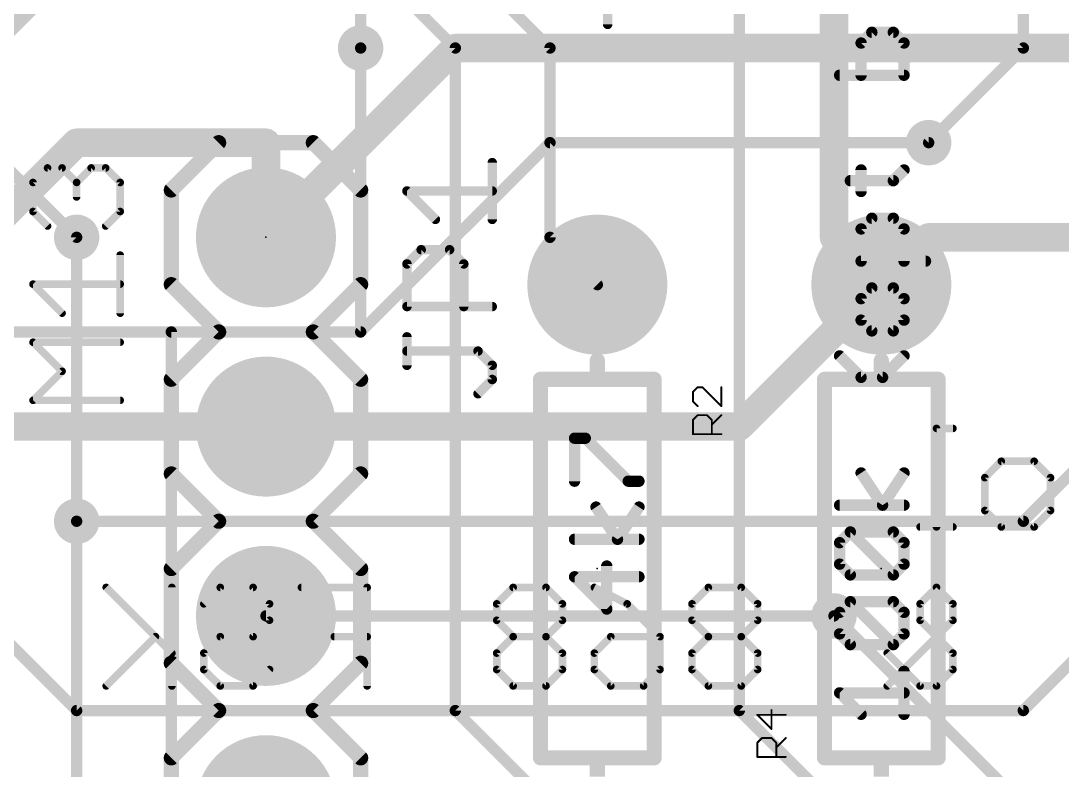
# Model space of a CAD drawing. Extents: x -6 to 117, y 1 to 54.
# Drawn here: x 17.03 to 31, y 34.76 to 44.81 of the extents above; entities that cross this region are included whole.
import ezdxf

# ---------------------------------------------------------------- set-up
doc = ezdxf.new("R2010")
doc.units = 0
for name, color, linetype in [('1', 14, 'CONTINUOUS'), ('16', 174, 'CONTINUOUS'), ('17', 94, 'CONTINUOUS'), ('18', 94, 'CONTINUOUS'), ('21', 251, 'CONTINUOUS'), ('23', 178, 'CONTINUOUS'), ('25', 251, 'CONTINUOUS'), ('26', 251, 'CONTINUOUS'), ('27', 251, 'CONTINUOUS'), ('51', 251, 'CONTINUOUS')]:
    doc.layers.add(name, color=color, linetype=linetype)

# ---------------------------------------------------------------- blocks, each defined once
blk = doc.blocks.new('RECT')
blk.add_solid([(-0.5, -0.5), (0.5, -0.5), (-0.5, 0.5), (0.5, 0.5)])
blk = doc.blocks.new('ROUNDP')
at = {"const_width": 0.5}
blk.add_lwpolyline([(0, -0.25, 1), (0, 0.25, 1), (0, -0.25)], format="xyb", dxfattribs=at)
blk = doc.blocks.new('ROUNDV')
at = {"const_width": 0.5}
blk.add_lwpolyline([(0, -0.25, 1), (0, 0.25, 1), (0, -0.25)], format="xyb", dxfattribs=at)

msp = doc.modelspace()

# ---------------------------------------------------------------- linework, layer by layer
at = {"layer": '1'}
for points, const_width in [([(27.94, 41.91), (27.94, 49.53)], 0.381), ([(30.48, 49.53), (30.48, 44.45)], 0.1524), ([(19.05, 46.99), (15.24, 43.18)], 0.381), ([(24.13, 44.45), (21.59, 46.99)], 0.1524), ([(26.67, 35.56), (26.67, 46.99)], 0.1524), ([(22.86, 44.45), (21.59, 45.72)], 0.1524), ([(21.59, 44.45), (21.59, 40.64)], 0.1524), ([(22.86, 35.56), (22.86, 44.45)], 0.1524), ([(24.13, 41.91), (24.13, 44.45)], 0.1524), ([(30.48, 44.45), (29.21, 43.18)], 0.1524), ([(17.78, 43.18), (15.24, 40.64)], 0.381), ([(20.32, 43.18), (17.78, 43.18)], 0.381), ([(20.32, 41.91), (20.32, 43.18)], 0.381), ([(27.94, 41.91), (28.575, 41.275)], 0.381), ([(17.78, 38.1), (17.78, 41.91)], 0.1524), ([(24.13, 41.91), (24.765, 41.275)], 0.1524), ([(19.05, 40.64), (19.05, 25.4)], 0.1524), ([(21.59, 40.64), (19.05, 40.64)], 0.1524), ([(17.78, 25.4), (17.78, 38.1)], 0.1524), ([(30.48, 34.29), (27.94, 36.83)], 0.1524), ([(24.765, 33.655), (22.86, 35.56)], 0.1524), ([(28.575, 33.655), (26.67, 35.56)], 0.1524)]:
    msp.add_lwpolyline(points, dxfattribs=dict(at, const_width=const_width))
for points, const_width in [([(21.6281, 44.45, 1), (21.5519, 44.45)], 0.0762), ([(22.8981, 44.45, 1), (22.8219, 44.45)], 0.0762), ([(22.8331, 44.4231, 1), (22.8869, 44.4769)], 0.0762), ([(24.1681, 44.45, 1), (24.0919, 44.45)], 0.0762), ([(24.1031, 44.4231, 1), (24.1569, 44.4769)], 0.0762), ([(30.4419, 44.45, 1), (30.5181, 44.45)], 0.0762), ([(30.5069, 44.4231, 1), (30.4531, 44.4769)], 0.0762), ([(17.78, 43.2752, 1), (17.78, 43.0847)], 0.1905), ([(17.8474, 43.1126, 1), (17.7126, 43.2474)], 0.1905), ([(20.4153, 43.18, 1), (20.2248, 43.18)], 0.1905), ([(20.32, 43.0847, 1), (20.32, 43.2752)], 0.1905), ([(29.1831, 43.2069, 1), (29.2369, 43.1531)], 0.0762), ([(28.0074, 41.9774, 1), (27.8726, 41.8426)], 0.1905), ([(17.8181, 41.91, 1), (17.7419, 41.91)], 0.0762), ([(20.2248, 41.91, 1), (20.4153, 41.91)], 0.1905), ([(24.0919, 41.91, 1), (24.1681, 41.91)], 0.0762), ([(24.1569, 41.9369, 1), (24.1031, 41.8831)], 0.0762), ([(27.8448, 41.91, 1), (28.0353, 41.91)], 0.1905), ([(28.5076, 41.2076, 1), (28.6424, 41.3424)], 0.1905), ([(24.7381, 41.2481, 1), (24.7919, 41.3019)], 0.0762), ([(19.0881, 40.64, 1), (19.0119, 40.64)], 0.0762), ([(19.05, 40.6781, 1), (19.05, 40.6019)], 0.0762), ([(21.5519, 40.64, 1), (21.6281, 40.64)], 0.0762), ([(21.59, 40.6019, 1), (21.59, 40.6781)], 0.0762), ([(17.8181, 38.1, 1), (17.7419, 38.1)], 0.0762), ([(17.7419, 38.1, 1), (17.8181, 38.1)], 0.0762), ([(27.9669, 36.8569, 1), (27.9131, 36.8031)], 0.0762), ([(22.8869, 35.5869, 1), (22.8331, 35.5331)], 0.0762), ([(26.6969, 35.5869, 1), (26.6431, 35.5331)], 0.0762), ([(22.8219, 35.56, 1), (22.8981, 35.56)], 0.0762), ([(26.6319, 35.56, 1), (26.7081, 35.56)], 0.0762)]:
    msp.add_lwpolyline(points, format="xyb", dxfattribs=dict(at, const_width=const_width))
at = {"layer": '16'}
for points, const_width in [([(21.59, 45.72), (21.59, 44.45)], 0.1524), ([(20.32, 41.91), (22.86, 44.45)], 0.381), ([(22.86, 44.45), (33.02, 44.45)], 0.381), ([(17.78, 41.91), (15.24, 44.45)], 0.1524), ([(24.13, 43.18), (21.59, 40.64)], 0.1524), ([(29.21, 43.18), (24.13, 43.18)], 0.1524), ([(30.48, 38.1), (35.56, 43.18)], 0.1524), ([(29.21, 41.91), (28.575, 41.275)], 0.381), ([(29.21, 41.91), (33.02, 41.91)], 0.381), ([(30.48, 35.56), (36.83, 41.91)], 0.1524), ([(28.575, 41.275), (26.67, 39.37)], 0.381), ([(21.59, 40.64), (16.51, 40.64)], 0.1524), ([(20.32, 39.37), (16.51, 39.37)], 0.381), ([(26.67, 39.37), (20.32, 39.37)], 0.381), ([(15.24, 38.1), (17.78, 35.56)], 0.1524), ([(17.78, 38.1), (30.48, 38.1)], 0.1524), ([(27.94, 36.83), (20.32, 36.83)], 0.1524), ([(17.78, 35.56), (30.48, 35.56)], 0.1524)]:
    msp.add_lwpolyline(points, dxfattribs=dict(at, const_width=const_width))
for points, const_width in [([(22.86, 44.5453, 1), (22.86, 44.3548)], 0.1905), ([(22.9274, 44.3826, 1), (22.7926, 44.5174)], 0.1905), ([(21.5519, 44.45, 1), (21.6281, 44.45)], 0.0762), ([(24.13, 43.2181, 1), (24.13, 43.1419)], 0.0762), ([(24.1569, 43.1531, 1), (24.1031, 43.2069)], 0.0762), ([(29.21, 43.1419, 1), (29.21, 43.2181)], 0.0762), ([(20.2526, 41.9774, 1), (20.3874, 41.8426)], 0.1905), ([(29.21, 42.0053, 1), (29.21, 41.8148)], 0.1905), ([(29.2774, 41.8426, 1), (29.1426, 41.9774)], 0.1905), ([(17.7531, 41.8831, 1), (17.8069, 41.9369)], 0.0762), ([(28.5076, 41.3424, 1), (28.6424, 41.2076)], 0.1905), ([(28.6424, 41.2076, 1), (28.5076, 41.3424)], 0.1905), ([(21.5631, 40.6669, 1), (21.6169, 40.6131)], 0.0762), ([(21.59, 40.6019, 1), (21.59, 40.6781)], 0.0762), ([(20.32, 39.4653, 1), (20.32, 39.2748)], 0.1905), ([(20.32, 39.2748, 1), (20.32, 39.4653)], 0.1905), ([(26.67, 39.2748, 1), (26.67, 39.4653)], 0.1905), ([(26.6026, 39.4374, 1), (26.7374, 39.3026)], 0.1905), ([(17.78, 38.1381, 1), (17.78, 38.0619)], 0.0762), ([(30.4531, 38.1269, 1), (30.5069, 38.0731)], 0.0762), ([(30.48, 38.0619, 1), (30.48, 38.1381)], 0.0762), ([(20.32, 36.8681, 1), (20.32, 36.7919)], 0.0762), ([(27.94, 36.7919, 1), (27.94, 36.8681)], 0.0762), ([(17.78, 35.5981, 1), (17.78, 35.5219)], 0.0762), ([(17.7531, 35.5331, 1), (17.8069, 35.5869)], 0.0762), ([(30.4531, 35.5869, 1), (30.5069, 35.5331)], 0.0762), ([(30.48, 35.5219, 1), (30.48, 35.5981)], 0.0762)]:
    msp.add_lwpolyline(points, format="xyb", dxfattribs=dict(at, const_width=const_width))
at = {"layer": '21'}
for points, const_width in [([(28.4476, 44.661), (28.3036, 44.517)], 0.1524), ([(28.7357, 44.661), (28.4476, 44.661)], 0.1524), ([(28.8798, 44.517), (28.7357, 44.661)], 0.1524), ([(28.3036, 44.517), (28.3036, 44.0848)], 0.1524), ([(28.8798, 44.0848), (28.8798, 44.517)], 0.1524), ([(28.0155, 44.0848), (28.8798, 44.0848)], 0.1524), ([(19.685, 43.18), (19.05, 42.545)], 0.2032), ([(20.955, 43.18), (19.685, 43.18)], 0.2032), ([(21.59, 42.545), (20.955, 43.18)], 0.2032), ([(28.3036, 42.5256), (28.3036, 42.8137)], 0.1524), ([(28.7357, 42.6696), (28.8798, 42.8137)], 0.1524), ([(19.05, 41.275), (19.05, 42.545)], 0.2032), ([(21.59, 42.545), (21.59, 41.275)], 0.2032), ([(28.1595, 42.6696), (28.7357, 42.6696)], 0.1524), ([(28.3036, 42.0222), (28.4476, 42.1663)], 0.1524), ([(28.4476, 42.1663), (28.7357, 42.1663)], 0.1524), ([(28.7357, 42.1663), (28.8798, 42.0222)], 0.1524), ([(28.3036, 41.5901), (28.3036, 42.0222)], 0.1524), ([(28.8798, 42.0222), (28.8798, 41.5901)], 0.1524), ([(29.1679, 41.5901), (28.3036, 41.5901)], 0.1524), ([(19.685, 40.64), (19.05, 41.275)], 0.2032), ([(21.59, 41.275), (20.955, 40.64)], 0.2032), ([(28.4476, 41.2308), (28.3036, 41.0867)], 0.1524), ([(28.7357, 41.2308), (28.4476, 41.2308)], 0.1524), ([(28.8798, 41.0867), (28.7357, 41.2308)], 0.1524), ([(28.3036, 41.0867), (28.3036, 40.7986)], 0.1524), ([(28.8798, 40.7986), (28.8798, 41.0867)], 0.1524), ([(28.3036, 40.7986), (28.4476, 40.6546)], 0.1524), ([(28.7357, 40.6546), (28.8798, 40.7986)], 0.1524), ([(19.05, 40.005), (19.685, 40.64)], 0.2032), ([(20.955, 40.64), (21.59, 40.005)], 0.2032), ([(28.4476, 40.6546), (28.7357, 40.6546)], 0.1524), ([(28.3036, 40.0309), (28.0155, 40.319)], 0.1524), ([(28.8798, 40.319), (28.5917, 40.0309)], 0.1524), ([(24.765, 40.005), (24.765, 40.259)], 0.2032), ([(28.575, 40.005), (28.575, 40.259)], 0.2032), ([(19.05, 38.735), (19.05, 40.005)], 0.2032), ([(21.59, 40.005), (21.59, 38.735)], 0.2032), ([(24.003, 34.925), (24.003, 40.005)], 0.2032), ([(24.003, 40.005), (24.765, 40.005)], 0.2032), ([(24.765, 40.005), (25.527, 40.005)], 0.2032), ([(25.527, 40.005), (25.527, 34.925)], 0.2032), ([(27.813, 34.925), (27.813, 40.005)], 0.2032), ([(27.813, 40.005), (28.575, 40.005)], 0.2032), ([(28.5917, 40.0309), (28.3036, 40.0309)], 0.1524), ([(28.575, 40.005), (29.337, 40.005)], 0.2032), ([(29.337, 40.005), (29.337, 34.925)], 0.2032), ([(24.4595, 38.6377), (24.4595, 39.2139)], 0.1524), ([(24.4595, 39.2139), (24.6035, 39.2139)], 0.1524), ([(24.6035, 39.2139), (25.1797, 38.6377)], 0.1524), ([(19.685, 38.1), (19.05, 38.735)], 0.2032), ([(21.59, 38.735), (20.955, 38.1)], 0.2032), ([(25.1797, 38.6377), (25.3238, 38.6377)], 0.1524), ([(28.5917, 38.3158), (28.3036, 38.7479)], 0.1524), ([(28.8798, 38.7479), (28.5917, 38.3158)], 0.1524), ([(25.0357, 37.8581), (24.7476, 38.2903)], 0.1524), ([(25.3238, 38.2903), (25.0357, 37.8581)], 0.1524), ([(28.8798, 38.3158), (28.0155, 38.3158)], 0.1524), ([(19.05, 37.465), (19.685, 38.1)], 0.2032), ([(20.955, 38.1), (21.59, 37.465)], 0.2032), ([(28.0155, 37.8124), (28.1595, 37.9565)], 0.1524), ([(28.1595, 37.9565), (28.7357, 37.9565)], 0.1524), ([(28.7357, 37.3802), (28.1595, 37.9565)], 0.1524), ([(28.7357, 37.9565), (28.8798, 37.8124)], 0.1524), ([(25.3238, 37.8581), (24.4595, 37.8581)], 0.1524), ([(28.0155, 37.5243), (28.0155, 37.8124)], 0.1524), ([(28.8798, 37.8124), (28.8798, 37.5243)], 0.1524), ([(28.1595, 37.3802), (28.0155, 37.5243)], 0.1524), ([(28.8798, 37.5243), (28.7357, 37.3802)], 0.1524), ([(19.05, 36.195), (19.05, 37.465)], 0.2032), ([(21.59, 37.465), (21.59, 36.195)], 0.2032), ([(24.8916, 36.9226), (24.8916, 37.4988)], 0.1524), ([(28.7357, 37.3802), (28.1595, 37.3802)], 0.1524), ([(25.3238, 37.3547), (24.4595, 37.3547)], 0.1524), ([(24.4595, 37.3547), (24.8916, 36.9226)], 0.1524), ([(28.0155, 36.8769), (28.1595, 37.0209)], 0.1524), ([(28.1595, 37.0209), (28.7357, 37.0209)], 0.1524), ([(28.7357, 36.4447), (28.1595, 37.0209)], 0.1524), ([(28.7357, 37.0209), (28.8798, 36.8769)], 0.1524), ([(28.0155, 36.5888), (28.0155, 36.8769)], 0.1524), ([(28.8798, 36.8769), (28.8798, 36.5888)], 0.1524), ([(28.1595, 36.4447), (28.0155, 36.5888)], 0.1524), ([(28.8798, 36.5888), (28.7357, 36.4447)], 0.1524), ([(28.7357, 36.4447), (28.1595, 36.4447)], 0.1524), ([(19.685, 35.56), (19.05, 36.195)], 0.2032), ([(21.59, 36.195), (20.955, 35.56)], 0.2032), ([(28.8798, 35.5092), (28.8798, 36.0854)], 0.1524), ([(28.3036, 35.5092), (28.0155, 35.7973)], 0.1524), ([(28.0155, 35.7973), (28.8798, 35.7973)], 0.1524), ([(19.685, 35.56), (19.05, 34.925)], 0.2032), ([(21.59, 34.925), (20.955, 35.56)], 0.2032), ([(19.05, 33.655), (19.05, 34.925)], 0.2032), ([(21.59, 34.925), (21.59, 33.655)], 0.2032), ([(24.765, 34.925), (24.003, 34.925)], 0.2032), ([(25.527, 34.925), (24.765, 34.925)], 0.2032), ([(24.765, 34.925), (24.765, 34.671)], 0.2032), ([(28.575, 34.925), (27.813, 34.925)], 0.2032), ([(29.337, 34.925), (28.575, 34.925)], 0.2032), ([(28.575, 34.925), (28.575, 34.671)], 0.2032)]:
    msp.add_lwpolyline(points, dxfattribs=dict(at, const_width=const_width))
for points, const_width in [([(28.4476, 44.6991, 1), (28.4476, 44.6229)], 0.0762), ([(28.4746, 44.6341, 1), (28.4207, 44.688)], 0.0762), ([(28.7627, 44.688, 1), (28.7088, 44.6341)], 0.0762), ([(28.7357, 44.6229, 1), (28.7357, 44.6991)], 0.0762), ([(28.2766, 44.5439, 1), (28.3305, 44.49)], 0.0762), ([(28.3417, 44.517, 1), (28.2655, 44.517)], 0.0762), ([(28.9179, 44.517, 1), (28.8417, 44.517)], 0.0762), ([(28.8529, 44.49, 1), (28.9067, 44.5439)], 0.0762), ([(28.0155, 44.1229, 1), (28.0155, 44.0467)], 0.0762), ([(28.8798, 44.0467, 1), (28.8798, 44.1229)], 0.0762), ([(28.2655, 44.0848, 1), (28.3417, 44.0848)], 0.0762), ([(28.8417, 44.0848, 1), (28.9179, 44.0848)], 0.0762), ([(19.685, 43.2308, 1), (19.685, 43.1292)], 0.1016), ([(19.7209, 43.1441, 1), (19.6491, 43.2159)], 0.1016), ([(20.9909, 43.2159, 1), (20.9191, 43.1441)], 0.1016), ([(20.955, 43.1292, 1), (20.955, 43.2308)], 0.1016), ([(28.3417, 42.8137, 1), (28.2655, 42.8137)], 0.0762), ([(28.9067, 42.7868, 1), (28.8529, 42.8406)], 0.0762), ([(19.1008, 42.545, 1), (18.9992, 42.545)], 0.1016), ([(19.0141, 42.5809, 1), (19.0859, 42.5091)], 0.1016), ([(21.6408, 42.545, 1), (21.5392, 42.545)], 0.1016), ([(21.5541, 42.5091, 1), (21.6259, 42.5809)], 0.1016), ([(28.1595, 42.7077, 1), (28.1595, 42.6315)], 0.0762), ([(28.7088, 42.6966, 1), (28.7627, 42.6427)], 0.0762), ([(28.7357, 42.6315, 1), (28.7357, 42.7077)], 0.0762), ([(28.2655, 42.5256, 1), (28.3417, 42.5256)], 0.0762), ([(28.4476, 42.2044, 1), (28.4476, 42.1282)], 0.0762), ([(28.4746, 42.1394, 1), (28.4207, 42.1932)], 0.0762), ([(28.7627, 42.1932, 1), (28.7088, 42.1394)], 0.0762), ([(28.7357, 42.1282, 1), (28.7357, 42.2044)], 0.0762), ([(28.2766, 42.0492, 1), (28.3305, 41.9953)], 0.0762), ([(28.3417, 42.0222, 1), (28.2655, 42.0222)], 0.0762), ([(28.9179, 42.0222, 1), (28.8417, 42.0222)], 0.0762), ([(28.8529, 41.9953, 1), (28.9067, 42.0492)], 0.0762), ([(28.3036, 41.6282, 1), (28.3036, 41.552)], 0.0762), ([(29.1679, 41.552, 1), (29.1679, 41.6282)], 0.0762), ([(28.2655, 41.5901, 1), (28.3417, 41.5901)], 0.0762), ([(28.8417, 41.5901, 1), (28.9179, 41.5901)], 0.0762), ([(19.0859, 41.3109, 1), (19.0141, 41.2391)], 0.1016), ([(21.6259, 41.2391, 1), (21.5541, 41.3109)], 0.1016), ([(18.9992, 41.275, 1), (19.1008, 41.275)], 0.1016), ([(21.5392, 41.275, 1), (21.6408, 41.275)], 0.1016), ([(28.4476, 41.2689, 1), (28.4476, 41.1927)], 0.0762), ([(28.4746, 41.2038, 1), (28.4207, 41.2577)], 0.0762), ([(28.7627, 41.2577, 1), (28.7088, 41.2038)], 0.0762), ([(28.7357, 41.1927, 1), (28.7357, 41.2689)], 0.0762), ([(28.2766, 41.1137, 1), (28.3305, 41.0598)], 0.0762), ([(28.3417, 41.0867, 1), (28.2655, 41.0867)], 0.0762), ([(28.9179, 41.0867, 1), (28.8417, 41.0867)], 0.0762), ([(28.8529, 41.0598, 1), (28.9067, 41.1137)], 0.0762), ([(28.3305, 40.8255, 1), (28.2766, 40.7717)], 0.0762), ([(28.2655, 40.7986, 1), (28.3417, 40.7986)], 0.0762), ([(28.8417, 40.7986, 1), (28.9179, 40.7986)], 0.0762), ([(28.9067, 40.7717, 1), (28.8529, 40.8255)], 0.0762), ([(19.7209, 40.6041, 1), (19.6491, 40.6759)], 0.1016), ([(19.6491, 40.6041, 1), (19.7209, 40.6759)], 0.1016), ([(20.9909, 40.6759, 1), (20.9191, 40.6041)], 0.1016), ([(20.9191, 40.6759, 1), (20.9909, 40.6041)], 0.1016), ([(28.4476, 40.6927, 1), (28.4476, 40.6165)], 0.0762), ([(28.4207, 40.6276, 1), (28.4746, 40.6815)], 0.0762), ([(28.7088, 40.6815, 1), (28.7627, 40.6276)], 0.0762), ([(28.7357, 40.6165, 1), (28.7357, 40.6927)], 0.0762), ([(28.0424, 40.3459, 1), (27.9885, 40.292)], 0.0762), ([(28.9067, 40.292, 1), (28.8529, 40.3459)], 0.0762), ([(24.8158, 40.259, 1), (24.7142, 40.259)], 0.1016), ([(28.6258, 40.259, 1), (28.5242, 40.259)], 0.1016), ([(19.1008, 40.005, 1), (18.9992, 40.005)], 0.1016), ([(21.6408, 40.005, 1), (21.5392, 40.005)], 0.1016), ([(24.0538, 40.005, 1), (23.9522, 40.005)], 0.1016), ([(24.003, 40.0558, 1), (24.003, 39.9542)], 0.1016), ([(24.765, 40.0558, 1), (24.765, 39.9542)], 0.1016), ([(24.765, 39.9542, 1), (24.765, 40.0558)], 0.1016), ([(25.5778, 40.005, 1), (25.4762, 40.005)], 0.1016), ([(25.527, 39.9542, 1), (25.527, 40.0558)], 0.1016), ([(27.8638, 40.005, 1), (27.7622, 40.005)], 0.1016), ([(27.813, 40.0558, 1), (27.813, 39.9542)], 0.1016), ([(28.3036, 40.069, 1), (28.3036, 39.9928)], 0.0762), ([(28.2766, 40.0039, 1), (28.3305, 40.0578)], 0.0762), ([(28.575, 40.0558, 1), (28.575, 39.9542)], 0.1016), ([(28.5647, 40.0578, 1), (28.6186, 40.0039)], 0.0762), ([(28.575, 39.9542, 1), (28.575, 40.0558)], 0.1016), ([(28.5917, 39.9928, 1), (28.5917, 40.069)], 0.0762), ([(29.3878, 40.005, 1), (29.2862, 40.005)], 0.1016), ([(29.337, 39.9542, 1), (29.337, 40.0558)], 0.1016), ([(19.0141, 40.0409, 1), (19.0859, 39.9691)], 0.1016), ([(21.5541, 39.9691, 1), (21.6259, 40.0409)], 0.1016), ([(24.7142, 40.005, 1), (24.8158, 40.005)], 0.1016), ([(28.5242, 40.005, 1), (28.6258, 40.005)], 0.1016), ([(24.4976, 39.2139, 1), (24.4214, 39.2139)], 0.0762), ([(24.4595, 39.252, 1), (24.4595, 39.1758)], 0.0762), ([(24.6305, 39.2408, 1), (24.5766, 39.187)], 0.0762), ([(24.6035, 39.1758, 1), (24.6035, 39.252)], 0.0762), ([(19.0859, 38.7709, 1), (19.0141, 38.6991)], 0.1016), ([(18.9992, 38.735, 1), (19.1008, 38.735)], 0.1016), ([(21.5392, 38.735, 1), (21.6408, 38.735)], 0.1016), ([(21.6259, 38.6991, 1), (21.5541, 38.7709)], 0.1016), ([(25.1797, 38.6758, 1), (25.1797, 38.5996)], 0.0762), ([(25.1528, 38.6107, 1), (25.2067, 38.6646)], 0.0762), ([(25.3238, 38.5996, 1), (25.3238, 38.6758)], 0.0762), ([(28.3353, 38.7691, 1), (28.2719, 38.7268)], 0.0762), ([(28.9115, 38.7268, 1), (28.8481, 38.7691)], 0.0762), ([(24.4214, 38.6377, 1), (24.4976, 38.6377)], 0.0762), ([(24.7793, 38.3114, 1), (24.7159, 38.2691)], 0.0762), ([(25.3555, 38.2691, 1), (25.2921, 38.3114)], 0.0762), ([(28.0155, 38.3539, 1), (28.0155, 38.2777)], 0.0762), ([(28.56, 38.3369, 1), (28.6234, 38.2946)], 0.0762), ([(28.56, 38.2946, 1), (28.6234, 38.3369)], 0.0762), ([(28.8798, 38.2777, 1), (28.8798, 38.3539)], 0.0762), ([(19.7209, 38.0641, 1), (19.6491, 38.1359)], 0.1016), ([(19.6491, 38.0641, 1), (19.7209, 38.1359)], 0.1016), ([(20.9909, 38.1359, 1), (20.9191, 38.0641)], 0.1016), ([(20.9191, 38.1359, 1), (20.9909, 38.0641)], 0.1016), ([(28.1595, 37.9946, 1), (28.1595, 37.9184)], 0.0762), ([(28.1865, 37.9834, 1), (28.1326, 37.9295)], 0.0762), ([(28.1865, 37.9295, 1), (28.1326, 37.9834)], 0.0762), ([(28.7627, 37.9834, 1), (28.7088, 37.9295)], 0.0762), ([(28.7357, 37.9184, 1), (28.7357, 37.9946)], 0.0762), ([(24.4595, 37.8962, 1), (24.4595, 37.82)], 0.0762), ([(25.004, 37.8792, 1), (25.0674, 37.8369)], 0.0762), ([(25.004, 37.8369, 1), (25.0674, 37.8792)], 0.0762), ([(25.3238, 37.82, 1), (25.3238, 37.8962)], 0.0762), ([(28.0536, 37.8124, 1), (27.9774, 37.8124)], 0.0762), ([(27.9885, 37.8393, 1), (28.0424, 37.7855)], 0.0762), ([(28.9179, 37.8124, 1), (28.8417, 37.8124)], 0.0762), ([(28.8529, 37.7855, 1), (28.9067, 37.8393)], 0.0762), ([(28.0424, 37.5512, 1), (27.9885, 37.4974)], 0.0762), ([(28.9067, 37.4974, 1), (28.8529, 37.5512)], 0.0762), ([(19.1008, 37.465, 1), (18.9992, 37.465)], 0.1016), ([(19.0141, 37.5009, 1), (19.0859, 37.4291)], 0.1016), ([(21.6408, 37.465, 1), (21.5392, 37.465)], 0.1016), ([(21.5541, 37.4291, 1), (21.6259, 37.5009)], 0.1016), ([(24.9297, 37.4988, 1), (24.8535, 37.4988)], 0.0762), ([(27.9774, 37.5243, 1), (28.0536, 37.5243)], 0.0762), ([(28.1595, 37.4183, 1), (28.1595, 37.3421)], 0.0762), ([(28.1326, 37.3533, 1), (28.1865, 37.4072)], 0.0762), ([(28.7088, 37.4072, 1), (28.7627, 37.3533)], 0.0762), ([(28.7088, 37.3533, 1), (28.7627, 37.4072)], 0.0762), ([(28.7357, 37.3421, 1), (28.7357, 37.4183)], 0.0762), ([(28.8417, 37.5243, 1), (28.9179, 37.5243)], 0.0762), ([(24.4864, 37.3817, 1), (24.4325, 37.3278)], 0.0762), ([(24.4595, 37.3928, 1), (24.4595, 37.3166)], 0.0762), ([(25.3238, 37.3166, 1), (25.3238, 37.3928)], 0.0762), ([(28.1865, 37.0479, 1), (28.1326, 36.994)], 0.0762), ([(28.1595, 37.059, 1), (28.1595, 36.9828)], 0.0762), ([(28.1865, 36.994, 1), (28.1326, 37.0479)], 0.0762), ([(28.7627, 37.0479, 1), (28.7088, 36.994)], 0.0762), ([(28.7357, 36.9828, 1), (28.7357, 37.059)], 0.0762), ([(24.8535, 36.9226, 1), (24.9297, 36.9226)], 0.0762), ([(24.8647, 36.8956, 1), (24.9186, 36.9495)], 0.0762), ([(27.9885, 36.9038, 1), (28.0424, 36.8499)], 0.0762), ([(28.0536, 36.8769, 1), (27.9774, 36.8769)], 0.0762), ([(28.9179, 36.8769, 1), (28.8417, 36.8769)], 0.0762), ([(28.8529, 36.8499, 1), (28.9067, 36.9038)], 0.0762), ([(28.0424, 36.6157, 1), (27.9885, 36.5618)], 0.0762), ([(27.9774, 36.5888, 1), (28.0536, 36.5888)], 0.0762), ([(28.8417, 36.5888, 1), (28.9179, 36.5888)], 0.0762), ([(28.9067, 36.5618, 1), (28.8529, 36.6157)], 0.0762), ([(28.1595, 36.4828, 1), (28.1595, 36.4066)], 0.0762), ([(28.1326, 36.4178, 1), (28.1865, 36.4717)], 0.0762), ([(28.7088, 36.4717, 1), (28.7627, 36.4178)], 0.0762), ([(28.7088, 36.4178, 1), (28.7627, 36.4717)], 0.0762), ([(28.7357, 36.4066, 1), (28.7357, 36.4828)], 0.0762), ([(19.0859, 36.2309, 1), (19.0141, 36.1591)], 0.1016), ([(18.9992, 36.195, 1), (19.1008, 36.195)], 0.1016), ([(21.5392, 36.195, 1), (21.6408, 36.195)], 0.1016), ([(21.6259, 36.1591, 1), (21.5541, 36.2309)], 0.1016), ([(28.9179, 36.0854, 1), (28.8417, 36.0854)], 0.0762), ([(28.0424, 35.8243, 1), (27.9885, 35.7704)], 0.0762), ([(28.0155, 35.8354, 1), (28.0155, 35.7592)], 0.0762), ([(28.8798, 35.7592, 1), (28.8798, 35.8354)], 0.0762), ([(19.7209, 35.5241, 1), (19.6491, 35.5959)], 0.1016), ([(19.6491, 35.5241, 1), (19.7209, 35.5959)], 0.1016), ([(20.9909, 35.5959, 1), (20.9191, 35.5241)], 0.1016), ([(20.9191, 35.5959, 1), (20.9909, 35.5241)], 0.1016), ([(28.2766, 35.4823, 1), (28.3305, 35.5361)], 0.0762), ([(28.8417, 35.5092, 1), (28.9179, 35.5092)], 0.0762), ([(19.1008, 34.925, 1), (18.9992, 34.925)], 0.1016), ([(19.0141, 34.9609, 1), (19.0859, 34.8891)], 0.1016), ([(21.6408, 34.925, 1), (21.5392, 34.925)], 0.1016), ([(21.5541, 34.8891, 1), (21.6259, 34.9609)], 0.1016), ([(24.003, 34.9758, 1), (24.003, 34.8742)], 0.1016), ([(23.9522, 34.925, 1), (24.0538, 34.925)], 0.1016), ([(24.765, 34.9758, 1), (24.765, 34.8742)], 0.1016), ([(24.8158, 34.925, 1), (24.7142, 34.925)], 0.1016), ([(24.765, 34.8742, 1), (24.765, 34.9758)], 0.1016), ([(25.4762, 34.925, 1), (25.5778, 34.925)], 0.1016), ([(25.527, 34.8742, 1), (25.527, 34.9758)], 0.1016), ([(27.813, 34.9758, 1), (27.813, 34.8742)], 0.1016), ([(27.7622, 34.925, 1), (27.8638, 34.925)], 0.1016), ([(28.575, 34.9758, 1), (28.575, 34.8742)], 0.1016), ([(28.6258, 34.925, 1), (28.5242, 34.925)], 0.1016), ([(28.575, 34.8742, 1), (28.575, 34.9758)], 0.1016), ([(29.2862, 34.925, 1), (29.3878, 34.925)], 0.1016), ([(29.337, 34.8742, 1), (29.337, 34.9758)], 0.1016)]:
    msp.add_lwpolyline(points, format="xyb", dxfattribs=dict(at, const_width=const_width))
at = {"layer": '23'}
for p in [(20.32, 41.91), (24.765, 37.465), (28.575, 37.465)]:
    msp.add_point(p, dxfattribs=at)
at = {"layer": '25'}
for points, const_width in [([(23.3553, 42.1503), (23.3553, 42.9129)], 0.127), ([(22.5927, 42.1503), (22.2113, 42.5316)], 0.127), ([(22.2113, 42.5316), (23.3553, 42.5316)], 0.127), ([(22.2113, 41.5529), (22.402, 41.7435)], 0.127), ([(22.402, 41.7435), (22.7833, 41.7435)], 0.127), ([(22.7833, 41.7435), (22.974, 41.5529)], 0.127), ([(22.2113, 40.9809), (22.2113, 41.5529)], 0.127), ([(22.974, 41.5529), (22.974, 40.9809)], 0.127), ([(23.3553, 40.9809), (22.2113, 40.9809)], 0.127), ([(22.2113, 40.1928), (22.2113, 40.5742)], 0.127), ([(23.1646, 40.3835), (22.2113, 40.3835)], 0.127), ([(23.3553, 40.1928), (23.1646, 40.3835)], 0.127), ([(23.3553, 40.0022), (23.3553, 40.1928)], 0.127), ([(23.1646, 39.8115), (23.3553, 40.0022)], 0.127), ([(26.1109, 39.8977), (26.0474, 39.8342)], 0.0254), ([(26.0474, 39.8342), (26.0474, 39.707)], 0.0254), ([(26.1745, 39.8977), (26.1109, 39.8977)], 0.0254), ([(26.4287, 39.6435), (26.1745, 39.8977)], 0.0254), ([(26.4287, 39.8977), (26.4287, 39.6435)], 0.0254), ([(26.0474, 39.707), (26.1109, 39.6435)], 0.0254), ([(26.0474, 39.4599), (26.1109, 39.5235)], 0.0254), ([(26.1109, 39.5235), (26.238, 39.5235)], 0.0254), ([(26.238, 39.5235), (26.3016, 39.4599)], 0.0254), ([(26.3016, 39.3964), (26.4287, 39.5235)], 0.0254), ([(26.0474, 39.2693), (26.0474, 39.4599)], 0.0254), ([(26.3016, 39.4599), (26.3016, 39.2693)], 0.0254), ([(26.4287, 39.2693), (26.0474, 39.2693)], 0.0254), ([(27.2923, 35.5026), (26.911, 35.5026)], 0.0254), ([(26.911, 35.5026), (27.1016, 35.3119)], 0.0254), ([(27.1016, 35.3119), (27.1016, 35.5661)], 0.0254), ([(26.911, 35.1284), (26.9745, 35.1919)], 0.0254), ([(26.9745, 35.1919), (27.1016, 35.1919)], 0.0254), ([(27.1016, 35.1919), (27.1652, 35.1284)], 0.0254), ([(27.1652, 35.0648), (27.2923, 35.1919)], 0.0254), ([(26.911, 34.9377), (26.911, 35.1284)], 0.0254), ([(27.1652, 35.1284), (27.1652, 34.9377)], 0.0254), ([(27.2923, 34.9377), (26.911, 34.9377)], 0.0254)]:
    msp.add_lwpolyline(points, dxfattribs=dict(at, const_width=const_width))
for points, const_width in [([(23.387, 42.9129, 1), (23.3236, 42.9129)], 0.0635), ([(22.2113, 42.5634, 1), (22.2113, 42.4999)], 0.0635), ([(22.2338, 42.5541, 1), (22.1889, 42.5092)], 0.0635), ([(23.3553, 42.4999, 1), (23.3553, 42.5634)], 0.0635), ([(22.5702, 42.1278, 1), (22.6151, 42.1727)], 0.0635), ([(23.3236, 42.1503, 1), (23.387, 42.1503)], 0.0635), ([(22.402, 41.7753, 1), (22.402, 41.7118)], 0.0635), ([(22.4244, 41.7211, 1), (22.3795, 41.766)], 0.0635), ([(22.8058, 41.766, 1), (22.7609, 41.7211)], 0.0635), ([(22.7833, 41.7118, 1), (22.7833, 41.7753)], 0.0635), ([(22.2431, 41.5529, 1), (22.1796, 41.5529)], 0.0635), ([(22.1889, 41.5753, 1), (22.2338, 41.5304)], 0.0635), ([(23.0057, 41.5529, 1), (22.9422, 41.5529)], 0.0635), ([(22.9515, 41.5304, 1), (22.9964, 41.5753)], 0.0635), ([(22.2113, 41.0127, 1), (22.2113, 40.9492)], 0.0635), ([(22.1796, 40.9809, 1), (22.2431, 40.9809)], 0.0635), ([(22.9422, 40.9809, 1), (23.0057, 40.9809)], 0.0635), ([(23.3553, 40.9492, 1), (23.3553, 41.0127)], 0.0635), ([(22.2431, 40.5742, 1), (22.1796, 40.5742)], 0.0635), ([(22.2113, 40.4152, 1), (22.2113, 40.3517)], 0.0635), ([(23.1871, 40.4059, 1), (23.1422, 40.361)], 0.0635), ([(23.1646, 40.3517, 1), (23.1646, 40.4152)], 0.0635), ([(23.387, 40.1928, 1), (23.3236, 40.1928)], 0.0635), ([(23.3328, 40.1704, 1), (23.3778, 40.2153)], 0.0635), ([(22.1796, 40.1928, 1), (22.2431, 40.1928)], 0.0635), ([(23.3236, 40.0022, 1), (23.387, 40.0022)], 0.0635), ([(23.3778, 39.9797, 1), (23.3328, 40.0246)], 0.0635), ([(23.1422, 39.834, 1), (23.1871, 39.7891)], 0.0635), ([(26.0537, 39.8342, 1), (26.041, 39.8342)], 0.0127), ([(26.0429, 39.8386, 1), (26.0519, 39.8297)], 0.0127), ([(26.1109, 39.9041, 1), (26.1109, 39.8914)], 0.0127), ([(26.1154, 39.8932, 1), (26.1064, 39.9022)], 0.0127), ([(26.179, 39.9022, 1), (26.17, 39.8932)], 0.0127), ([(26.1745, 39.8914, 1), (26.1745, 39.9041)], 0.0127), ([(26.4351, 39.8977, 1), (26.4224, 39.8977)], 0.0127), ([(26.0519, 39.7115, 1), (26.0429, 39.7026)], 0.0127), ([(26.041, 39.707, 1), (26.0537, 39.707)], 0.0127), ([(26.1109, 39.5298, 1), (26.1109, 39.5172)], 0.0127), ([(26.1064, 39.639, 1), (26.1154, 39.648)], 0.0127), ([(26.1154, 39.519, 1), (26.1064, 39.528)], 0.0127), ([(26.2425, 39.528, 1), (26.2335, 39.519)], 0.0127), ([(26.238, 39.5172, 1), (26.238, 39.5298)], 0.0127), ([(26.4224, 39.6435, 1), (26.4351, 39.6435)], 0.0127), ([(26.4242, 39.639, 1), (26.4332, 39.648)], 0.0127), ([(26.4332, 39.519, 1), (26.4242, 39.528)], 0.0127), ([(26.0537, 39.4599, 1), (26.041, 39.4599)], 0.0127), ([(26.0429, 39.4644, 1), (26.0519, 39.4555)], 0.0127), ([(26.3079, 39.4599, 1), (26.2952, 39.4599)], 0.0127), ([(26.2971, 39.4009, 1), (26.3061, 39.3919)], 0.0127), ([(26.2971, 39.4555, 1), (26.3061, 39.4644)], 0.0127), ([(26.0474, 39.2756, 1), (26.0474, 39.2629)], 0.0127), ([(26.041, 39.2693, 1), (26.0537, 39.2693)], 0.0127), ([(26.2952, 39.2693, 1), (26.3079, 39.2693)], 0.0127), ([(26.4287, 39.2629, 1), (26.4287, 39.2756)], 0.0127), ([(26.9155, 35.5071, 1), (26.9065, 35.4981)], 0.0127), ([(26.911, 35.5089, 1), (26.911, 35.4962)], 0.0127), ([(27.108, 35.5661, 1), (27.0953, 35.5661)], 0.0127), ([(27.2923, 35.4962, 1), (27.2923, 35.5089)], 0.0127), ([(26.9745, 35.1983, 1), (26.9745, 35.1856)], 0.0127), ([(26.979, 35.1874, 1), (26.97, 35.1964)], 0.0127), ([(27.1061, 35.1964, 1), (27.0971, 35.1874)], 0.0127), ([(27.0953, 35.3119, 1), (27.108, 35.3119)], 0.0127), ([(27.0971, 35.3074, 1), (27.1061, 35.3164)], 0.0127), ([(27.1016, 35.1856, 1), (27.1016, 35.1983)], 0.0127), ([(27.2968, 35.1874, 1), (27.2878, 35.1964)], 0.0127), ([(26.9173, 35.1284, 1), (26.9046, 35.1284)], 0.0127), ([(26.9065, 35.1329, 1), (26.9155, 35.1239)], 0.0127), ([(27.1715, 35.1284, 1), (27.1588, 35.1284)], 0.0127), ([(27.1607, 35.0693, 1), (27.1697, 35.0603)], 0.0127), ([(27.1607, 35.1239, 1), (27.1697, 35.1329)], 0.0127), ([(26.9046, 34.9377, 1), (26.9173, 34.9377)], 0.0127), ([(26.911, 34.944, 1), (26.911, 34.9314)], 0.0127), ([(27.1588, 34.9377, 1), (27.1715, 34.9377)], 0.0127), ([(27.2923, 34.9314, 1), (27.2923, 34.944)], 0.0127)]:
    msp.add_lwpolyline(points, format="xyb", dxfattribs=dict(at, const_width=const_width))
at = {"layer": '26', "const_width": 0.1016}
for points in [[(29.5356, 39.3457), (29.3153, 39.3457)], [(29.3153, 39.3457), (29.3153, 38.0238)], [(29.964, 38.6848), (30.1844, 38.9051)], [(30.1844, 38.9051), (30.625, 38.9051)], [(30.625, 38.9051), (30.8453, 38.6848)], [(29.964, 38.2441), (29.964, 38.6848)], [(30.8453, 38.6848), (30.8453, 38.2441)], [(30.1844, 38.0238), (29.964, 38.2441)], [(30.8453, 38.2441), (30.625, 38.0238)], [(29.5356, 38.0238), (29.0949, 38.0238)], [(30.625, 38.0238), (30.1844, 38.0238)], [(19.0578, 36.3308), (18.1765, 37.2121)], [(19.0578, 37.2121), (19.0578, 35.8902)], [(19.4862, 36.9918), (19.7066, 37.2121)], [(19.7066, 37.2121), (20.1472, 37.2121)], [(20.1472, 37.2121), (20.3675, 36.9918)], [(21.6772, 37.2121), (20.796, 37.2121)], [(21.6772, 35.8902), (21.6772, 37.2121)], [(23.6357, 37.2121), (23.4154, 36.9918)], [(24.0764, 37.2121), (23.6357, 37.2121)], [(24.2967, 36.9918), (24.0764, 37.2121)], [(24.7251, 37.2121), (25.1658, 36.9918)], [(26.2552, 37.2121), (26.0349, 36.9918)], [(26.6958, 37.2121), (26.2552, 37.2121)], [(26.9161, 36.9918), (26.6958, 37.2121)], [(29.0949, 36.9918), (29.3153, 37.2121)], [(29.3153, 37.2121), (29.5356, 36.9918)], [(20.3675, 36.9918), (20.3675, 36.7715)], [(23.4154, 36.9918), (23.4154, 36.7715)], [(24.2967, 36.7715), (24.2967, 36.9918)], [(25.1658, 36.9918), (25.6064, 36.5512)], [(26.0349, 36.9918), (26.0349, 36.7715)], [(26.9161, 36.7715), (26.9161, 36.9918)], [(29.0949, 36.7715), (29.0949, 36.9918)], [(29.5356, 36.9918), (29.5356, 36.7715)], [(20.3675, 36.7715), (20.1472, 36.5512)], [(23.4154, 36.7715), (23.6357, 36.5512)], [(24.0764, 36.5512), (24.2967, 36.7715)], [(26.0349, 36.7715), (26.2552, 36.5512)], [(26.6958, 36.5512), (26.9161, 36.7715)], [(29.5356, 36.7715), (28.6543, 35.8902)], [(29.5356, 36.3308), (29.0949, 36.7715)], [(18.8375, 36.5512), (18.1765, 35.8902)], [(19.7066, 36.5512), (19.4862, 36.3308)], [(20.1472, 36.5512), (19.7066, 36.5512)], [(21.6772, 36.5512), (21.2366, 36.5512)], [(23.6357, 36.5512), (23.4154, 36.3308)], [(24.0764, 36.5512), (23.6357, 36.5512)], [(24.2967, 36.3308), (24.0764, 36.5512)], [(24.7251, 36.3308), (24.9455, 36.5512)], [(24.9455, 36.5512), (25.6064, 36.5512)], [(25.6064, 36.5512), (25.6064, 36.1105)], [(26.2552, 36.5512), (26.0349, 36.3308)], [(26.6958, 36.5512), (26.2552, 36.5512)], [(26.9161, 36.3308), (26.6958, 36.5512)], [(19.4862, 36.3308), (19.4862, 36.1105)], [(23.4154, 36.3308), (23.4154, 36.1105)], [(24.2967, 36.1105), (24.2967, 36.3308)], [(24.7251, 36.1105), (24.7251, 36.3308)], [(26.0349, 36.3308), (26.0349, 36.1105)], [(26.9161, 36.1105), (26.9161, 36.3308)], [(28.6543, 36.3308), (29.0949, 35.8902)], [(29.5356, 36.1105), (29.5356, 36.3308)], [(19.4862, 36.1105), (19.7066, 35.8902)], [(20.1472, 35.8902), (20.3675, 36.1105)], [(23.4154, 36.1105), (23.6357, 35.8902)], [(24.0764, 35.8902), (24.2967, 36.1105)], [(24.9455, 35.8902), (24.7251, 36.1105)], [(25.6064, 36.1105), (25.3861, 35.8902)], [(26.0349, 36.1105), (26.2552, 35.8902)], [(26.6958, 35.8902), (26.9161, 36.1105)], [(29.3153, 35.8902), (29.5356, 36.1105)], [(19.7066, 35.8902), (20.1472, 35.8902)], [(23.6357, 35.8902), (24.0764, 35.8902)], [(25.3861, 35.8902), (24.9455, 35.8902)], [(26.2552, 35.8902), (26.6958, 35.8902)], [(29.0949, 35.8902), (29.3153, 35.8902)]]:
    msp.add_lwpolyline(points, dxfattribs=at)
at = {"layer": '26', "const_width": 0.0508}
for points in [[(29.3153, 39.3711, 1), (29.3153, 39.3203)], [(29.3407, 39.3457, 1), (29.2899, 39.3457)], [(29.5356, 39.3203, 1), (29.5356, 39.3711)], [(30.1844, 38.9305, 1), (30.1844, 38.8797)], [(30.2023, 38.8871, 1), (30.1664, 38.923)], [(30.643, 38.923, 1), (30.607, 38.8871)], [(30.625, 38.8797, 1), (30.625, 38.9305)], [(29.9894, 38.6848, 1), (29.9386, 38.6848)], [(29.9461, 38.7027, 1), (29.982, 38.6668)], [(30.8707, 38.6848, 1), (30.8199, 38.6848)], [(30.8274, 38.6668, 1), (30.8633, 38.7027)], [(29.982, 38.2621, 1), (29.9461, 38.2262)], [(30.8633, 38.2262, 1), (30.8274, 38.2621)], [(29.9386, 38.2441, 1), (29.9894, 38.2441)], [(30.8199, 38.2441, 1), (30.8707, 38.2441)], [(29.0949, 38.0492, 1), (29.0949, 37.9984)], [(29.2899, 38.0238, 1), (29.3407, 38.0238)], [(29.5356, 37.9984, 1), (29.5356, 38.0492)], [(30.1844, 38.0492, 1), (30.1844, 37.9984)], [(30.1664, 38.0058, 1), (30.2023, 38.0418)], [(30.607, 38.0418, 1), (30.643, 38.0058)], [(30.625, 37.9984, 1), (30.625, 38.0492)], [(18.1945, 37.2301, 1), (18.1585, 37.1942)], [(19.0832, 37.2121, 1), (19.0324, 37.2121)], [(19.7066, 37.2375, 1), (19.7066, 37.1867)], [(19.7245, 37.1942, 1), (19.6886, 37.2301)], [(20.1652, 37.2301, 1), (20.1292, 37.1942)], [(20.1472, 37.1867, 1), (20.1472, 37.2375)], [(20.796, 37.2375, 1), (20.796, 37.1867)], [(21.7026, 37.2121, 1), (21.6518, 37.2121)], [(21.6772, 37.1867, 1), (21.6772, 37.2375)], [(23.6357, 37.2375, 1), (23.6357, 37.1867)], [(23.6537, 37.1942, 1), (23.6178, 37.2301)], [(24.0943, 37.2301, 1), (24.0584, 37.1942)], [(24.0764, 37.1867, 1), (24.0764, 37.2375)], [(24.7365, 37.2348, 1), (24.7138, 37.1894)], [(26.2552, 37.2375, 1), (26.2552, 37.1867)], [(26.2731, 37.1942, 1), (26.2372, 37.2301)], [(26.7138, 37.2301, 1), (26.6779, 37.1942)], [(26.6958, 37.1867, 1), (26.6958, 37.2375)], [(29.3332, 37.2301, 1), (29.2973, 37.1942)], [(29.3332, 37.1942, 1), (29.2973, 37.2301)], [(19.4683, 37.0098, 1), (19.5042, 36.9738)], [(20.3929, 36.9918, 1), (20.3421, 36.9918)], [(20.3496, 36.9738, 1), (20.3855, 37.0098)], [(23.3974, 37.0098, 1), (23.4334, 36.9738)], [(23.4408, 36.9918, 1), (23.39, 36.9918)], [(24.3221, 36.9918, 1), (24.2713, 36.9918)], [(24.2787, 36.9738, 1), (24.3146, 37.0098)], [(25.1837, 37.0098, 1), (25.1478, 36.9738)], [(25.1544, 36.9691, 1), (25.1771, 37.0145)], [(26.0169, 37.0098, 1), (26.0528, 36.9738)], [(26.0603, 36.9918, 1), (26.0095, 36.9918)], [(26.9415, 36.9918, 1), (26.8907, 36.9918)], [(26.8982, 36.9738, 1), (26.9341, 37.0098)], [(29.1203, 36.9918, 1), (29.0695, 36.9918)], [(29.077, 37.0098, 1), (29.1129, 36.9738)], [(29.561, 36.9918, 1), (29.5102, 36.9918)], [(29.5176, 36.9738, 1), (29.5535, 37.0098)], [(20.3421, 36.7715, 1), (20.3929, 36.7715)], [(20.3855, 36.7535, 1), (20.3496, 36.7894)], [(23.4334, 36.7894, 1), (23.3974, 36.7535)], [(23.39, 36.7715, 1), (23.4408, 36.7715)], [(24.2713, 36.7715, 1), (24.3221, 36.7715)], [(24.3146, 36.7535, 1), (24.2787, 36.7894)], [(26.0528, 36.7894, 1), (26.0169, 36.7535)], [(26.0095, 36.7715, 1), (26.0603, 36.7715)], [(26.8907, 36.7715, 1), (26.9415, 36.7715)], [(26.9341, 36.7535, 1), (26.8982, 36.7894)], [(29.0695, 36.7715, 1), (29.1203, 36.7715)], [(29.1129, 36.7894, 1), (29.077, 36.7535)], [(29.5102, 36.7715, 1), (29.561, 36.7715)], [(29.5535, 36.7535, 1), (29.5176, 36.7894)], [(18.8554, 36.5332, 1), (18.8195, 36.5691)], [(19.7066, 36.5766, 1), (19.7066, 36.5258)], [(19.7245, 36.5332, 1), (19.6886, 36.5691)], [(20.1472, 36.5258, 1), (20.1472, 36.5766)], [(21.2366, 36.5766, 1), (21.2366, 36.5258)], [(21.6772, 36.5258, 1), (21.6772, 36.5766)], [(23.6357, 36.5766, 1), (23.6357, 36.5258)], [(23.6537, 36.5332, 1), (23.6178, 36.5691)], [(24.0943, 36.5691, 1), (24.0584, 36.5332)], [(24.0764, 36.5258, 1), (24.0764, 36.5766)], [(24.9455, 36.5766, 1), (24.9455, 36.5258)], [(24.9634, 36.5332, 1), (24.9275, 36.5691)], [(25.6318, 36.5512, 1), (25.581, 36.5512)], [(25.6064, 36.5258, 1), (25.6064, 36.5766)], [(26.2552, 36.5766, 1), (26.2552, 36.5258)], [(26.2731, 36.5332, 1), (26.2372, 36.5691)], [(26.7138, 36.5691, 1), (26.6779, 36.5332)], [(26.6958, 36.5258, 1), (26.6958, 36.5766)], [(20.1292, 36.5691, 1), (20.1652, 36.5332)], [(23.6178, 36.5332, 1), (23.6537, 36.5691)], [(24.0584, 36.5691, 1), (24.0943, 36.5332)], [(25.5885, 36.5332, 1), (25.6244, 36.5691)], [(26.2372, 36.5332, 1), (26.2731, 36.5691)], [(26.6779, 36.5691, 1), (26.7138, 36.5332)], [(19.0398, 36.3129, 1), (19.0757, 36.3488)], [(19.5116, 36.3308, 1), (19.4608, 36.3308)], [(19.4683, 36.3488, 1), (19.5042, 36.3129)], [(23.4408, 36.3308, 1), (23.39, 36.3308)], [(23.3974, 36.3488, 1), (23.4334, 36.3129)], [(24.3221, 36.3308, 1), (24.2713, 36.3308)], [(24.2787, 36.3129, 1), (24.3146, 36.3488)], [(24.7505, 36.3308, 1), (24.6997, 36.3308)], [(24.7072, 36.3488, 1), (24.7431, 36.3129)], [(26.0603, 36.3308, 1), (26.0095, 36.3308)], [(26.0169, 36.3488, 1), (26.0528, 36.3129)], [(26.9415, 36.3308, 1), (26.8907, 36.3308)], [(26.8982, 36.3129, 1), (26.9341, 36.3488)], [(28.6723, 36.3488, 1), (28.6363, 36.3129)], [(29.561, 36.3308, 1), (29.5102, 36.3308)], [(29.5176, 36.3129, 1), (29.5535, 36.3488)], [(19.4608, 36.1105, 1), (19.5116, 36.1105)], [(19.5042, 36.1285, 1), (19.4683, 36.0926)], [(20.3855, 36.0926, 1), (20.3496, 36.1285)], [(23.4334, 36.1285, 1), (23.3974, 36.0926)], [(23.39, 36.1105, 1), (23.4408, 36.1105)], [(24.2713, 36.1105, 1), (24.3221, 36.1105)], [(24.3146, 36.0926, 1), (24.2787, 36.1285)], [(24.6997, 36.1105, 1), (24.7505, 36.1105)], [(24.7431, 36.1285, 1), (24.7072, 36.0926)], [(25.581, 36.1105, 1), (25.6318, 36.1105)], [(25.6244, 36.0926, 1), (25.5885, 36.1285)], [(26.0528, 36.1285, 1), (26.0169, 36.0926)], [(26.0095, 36.1105, 1), (26.0603, 36.1105)], [(26.8907, 36.1105, 1), (26.9415, 36.1105)], [(26.9341, 36.0926, 1), (26.8982, 36.1285)], [(29.5102, 36.1105, 1), (29.561, 36.1105)], [(29.5535, 36.0926, 1), (29.5176, 36.1285)], [(18.1585, 35.9082, 1), (18.1945, 35.8722)], [(19.0324, 35.8902, 1), (19.0832, 35.8902)], [(19.7066, 35.9156, 1), (19.7066, 35.8648)], [(19.6886, 35.8722, 1), (19.7245, 35.9082)], [(20.1292, 35.9082, 1), (20.1652, 35.8722)], [(20.1472, 35.8648, 1), (20.1472, 35.9156)], [(21.6518, 35.8902, 1), (21.7026, 35.8902)], [(23.6357, 35.9156, 1), (23.6357, 35.8648)], [(23.6178, 35.8722, 1), (23.6537, 35.9082)], [(24.0584, 35.9082, 1), (24.0943, 35.8722)], [(24.0764, 35.8648, 1), (24.0764, 35.9156)], [(24.9455, 35.9156, 1), (24.9455, 35.8648)], [(24.9275, 35.8722, 1), (24.9634, 35.9082)], [(25.3681, 35.9082, 1), (25.4041, 35.8722)], [(25.3861, 35.8648, 1), (25.3861, 35.9156)], [(26.2552, 35.9156, 1), (26.2552, 35.8648)], [(26.2372, 35.8722, 1), (26.2731, 35.9082)], [(26.6779, 35.9082, 1), (26.7138, 35.8722)], [(26.6958, 35.8648, 1), (26.6958, 35.9156)], [(28.6363, 35.9082, 1), (28.6723, 35.8722)], [(29.0949, 35.9156, 1), (29.0949, 35.8648)], [(29.077, 35.8722, 1), (29.1129, 35.9082)], [(29.2973, 35.9082, 1), (29.3332, 35.8722)], [(29.3153, 35.8648, 1), (29.3153, 35.9156)]]:
    msp.add_lwpolyline(points, format="xyb", dxfattribs=at)
at = {"layer": '27'}
for points, const_width in [([(24.9039, 44.7672), (24.9039, 45.9111)], 0.127), ([(17.1948, 42.6461), (17.3897, 42.841)], 0.1016), ([(17.3897, 42.841), (17.5846, 42.841)], 0.1016), ([(17.5846, 42.841), (17.7795, 42.6461)], 0.1016), ([(17.7795, 42.6461), (17.9744, 42.841)], 0.1016), ([(17.9744, 42.841), (18.1693, 42.841)], 0.1016), ([(18.1693, 42.841), (18.3642, 42.6461)], 0.1016), ([(17.1948, 42.2563), (17.1948, 42.6461)], 0.1016), ([(17.7795, 42.6461), (17.7795, 42.4512)], 0.1016), ([(18.3642, 42.6461), (18.3642, 42.2563)], 0.1016), ([(17.3897, 42.0614), (17.1948, 42.2563)], 0.1016), ([(18.3642, 42.2563), (18.1693, 42.0614)], 0.1016), ([(18.3642, 40.892), (18.3642, 41.6716)], 0.1016), ([(17.5846, 40.892), (17.1948, 41.2818)], 0.1016), ([(17.1948, 41.2818), (18.3642, 41.2818)], 0.1016), ([(17.5846, 40.1124), (17.1948, 40.5022)], 0.1016), ([(17.1948, 40.5022), (18.3642, 40.5022)], 0.1016), ([(17.1948, 39.7226), (17.5846, 40.1124)], 0.1016), ([(18.3642, 39.7226), (17.1948, 39.7226)], 0.1016)]:
    msp.add_lwpolyline(points, dxfattribs=dict(at, const_width=const_width))
for points, const_width in [([(24.8721, 44.7672, 1), (24.9356, 44.7672)], 0.0635), ([(17.3897, 42.8664, 1), (17.3897, 42.8156)], 0.0508), ([(17.4077, 42.823, 1), (17.3717, 42.859)], 0.0508), ([(17.6026, 42.859, 1), (17.5666, 42.823)], 0.0508), ([(17.5846, 42.8156, 1), (17.5846, 42.8664)], 0.0508), ([(17.9744, 42.8664, 1), (17.9744, 42.8156)], 0.0508), ([(17.9924, 42.823, 1), (17.9564, 42.859)], 0.0508), ([(18.1873, 42.859, 1), (18.1513, 42.823)], 0.0508), ([(18.1693, 42.8156, 1), (18.1693, 42.8664)], 0.0508), ([(17.1768, 42.6641, 1), (17.2128, 42.6281)], 0.0508), ([(17.2202, 42.6461, 1), (17.1694, 42.6461)], 0.0508), ([(17.7615, 42.6641, 1), (17.7975, 42.6281)], 0.0508), ([(17.8049, 42.6461, 1), (17.7541, 42.6461)], 0.0508), ([(17.7615, 42.6281, 1), (17.7975, 42.6641)], 0.0508), ([(18.3896, 42.6461, 1), (18.3388, 42.6461)], 0.0508), ([(18.3462, 42.6281, 1), (18.3822, 42.6641)], 0.0508), ([(17.7541, 42.4512, 1), (17.8049, 42.4512)], 0.0508), ([(17.2128, 42.2743, 1), (17.1768, 42.2383)], 0.0508), ([(17.1694, 42.2563, 1), (17.2202, 42.2563)], 0.0508), ([(18.3388, 42.2563, 1), (18.3896, 42.2563)], 0.0508), ([(18.3822, 42.2383, 1), (18.3462, 42.2743)], 0.0508), ([(17.3717, 42.0434, 1), (17.4077, 42.0794)], 0.0508), ([(18.1513, 42.0794, 1), (18.1873, 42.0434)], 0.0508), ([(18.3896, 41.6716, 1), (18.3388, 41.6716)], 0.0508), ([(17.2128, 41.2998, 1), (17.1768, 41.2638)], 0.0508), ([(17.1948, 41.3072, 1), (17.1948, 41.2564)], 0.0508), ([(18.3642, 41.2564, 1), (18.3642, 41.3072)], 0.0508), ([(17.5666, 40.874, 1), (17.6026, 40.91)], 0.0508), ([(18.3388, 40.892, 1), (18.3896, 40.892)], 0.0508), ([(17.2128, 40.5202, 1), (17.1768, 40.4842)], 0.0508), ([(17.1948, 40.5276, 1), (17.1948, 40.4768)], 0.0508), ([(18.3642, 40.4768, 1), (18.3642, 40.5276)], 0.0508), ([(17.6026, 40.0944, 1), (17.5666, 40.1304)], 0.0508), ([(17.5666, 40.0944, 1), (17.6026, 40.1304)], 0.0508), ([(17.1768, 39.7406, 1), (17.2128, 39.7046)], 0.0508), ([(17.1948, 39.748, 1), (17.1948, 39.6972)], 0.0508), ([(18.3642, 39.6972, 1), (18.3642, 39.748)], 0.0508)]:
    msp.add_lwpolyline(points, format="xyb", dxfattribs=dict(at, const_width=const_width))

# ---------------------------------------------------------------- block references
at = {"layer": '17', "xscale": 1.8796, "yscale": 1.8796}
for p in [(20.32, 41.91), (20.32, 41.91), (20.32, 39.37), (20.32, 39.37), (20.32, 36.83), (20.32, 36.83), (20.32, 34.29), (20.32, 34.29)]:
    msp.add_blockref('ROUNDP', p, dxfattribs=at)
for p, rotation in [((24.765, 41.275), 270), ((24.765, 41.275), 270), ((28.575, 41.275), 90), ((28.575, 41.275), 90)]:
    msp.add_blockref('ROUNDP', p, dxfattribs=dict(at, rotation=rotation))
at = {"layer": '18', "xscale": 0.6096, "yscale": 0.6096}
for p in [(21.59, 44.45), (21.59, 44.45), (29.21, 43.18), (29.21, 43.18), (17.78, 41.91), (17.78, 41.91), (17.78, 38.1), (17.78, 38.1), (27.94, 36.83), (27.94, 36.83)]:
    msp.add_blockref('ROUNDV', p, dxfattribs=at)
at = {"layer": '51', "xscale": 0.508, "yscale": 0.508, "rotation": 270}
for p in [(20.32, 41.91), (20.32, 39.37), (20.32, 36.83)]:
    msp.add_blockref('RECT', p, dxfattribs=at)

doc.saveas('drawing.dxf')
